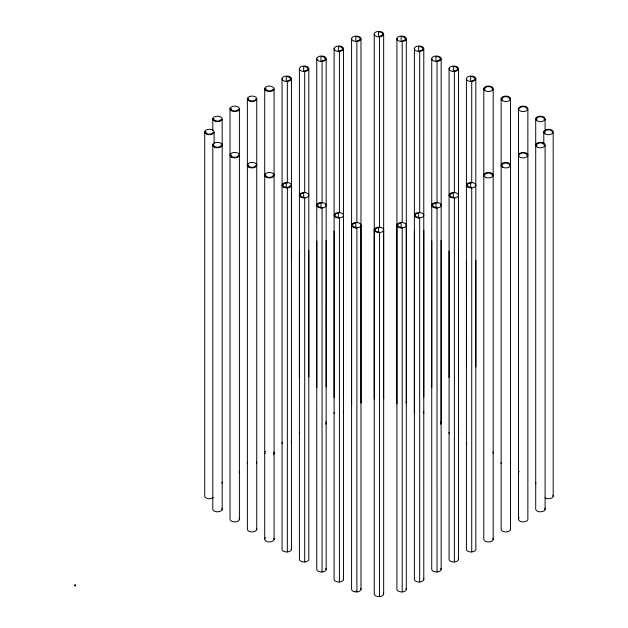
<?xml version="1.0" encoding="UTF-8"?>
<svg xmlns="http://www.w3.org/2000/svg" width="628" height="628" viewBox="0 0 628 628"><rect width="100%" height="100%" fill="white"/><g stroke="black" fill="none" stroke-linecap="round" stroke-linejoin="round"><path stroke-width="0.94" d="M291.455 260.439L291.463 79.042A4.726 2.732 0 0 0 284.822 76.278A4.726 2.732 0 0 0 283.997 80.981A4.726 2.732 0 0 0 291.463 79.042M299.423 251.106L299.407 558.983A4.726 2.732 0 0 0 303.646 561.966A4.726 2.732 0 0 0 308.819 559.517L308.803 250.415M308.803 376.894L308.819 69.017A4.726 2.732 0 0 0 302.162 66.262A4.726 2.732 0 0 0 301.361 70.972A4.726 2.732 0 0 0 308.819 69.017M316.771 241.089L316.755 568.999A4.726 2.732 0 0 0 322.062 571.975A4.726 2.732 0 0 0 325.901 568.324M326.152 386.911L326.168 59.001A4.726 2.732 0 0 0 319.511 56.245A4.726 2.732 0 0 0 318.71 60.955A4.726 2.732 0 0 0 326.168 59.001M334.12 231.073L334.104 579.016A4.726 2.732 0 0 0 339.41 581.991A4.726 2.732 0 0 0 343.257 578.341M343.5 396.927L343.516 48.984A4.726 2.732 0 0 0 336.859 46.229A4.726 2.732 0 0 0 336.059 50.939A4.726 2.732 0 0 0 343.516 48.984M360.99 225.476A4.726 2.732 0 0 1 353.533 227.43A4.726 2.732 0 0 1 354.333 222.72A4.726 2.732 0 0 1 360.99 225.476L360.99 589.488M360.99 39.046A4.726 2.732 0 0 1 353.533 40.993A4.726 2.732 0 0 1 354.333 36.291A4.726 2.732 0 0 1 360.99 39.046L360.99 403.058A4.726 2.732 0 0 0 360.723 401.857M383.653 230.146A4.726 2.732 0 0 1 376.196 232.093A4.726 2.732 0 0 1 376.996 227.391A4.726 2.732 0 0 1 383.653 230.146L383.653 594.159M383.653 34.375A4.726 2.732 0 0 1 376.196 36.33A4.726 2.732 0 0 1 376.996 31.62A4.726 2.732 0 0 1 383.653 34.375L383.653 398.387A4.726 2.732 0 0 0 383.386 397.186M406.316 225.476A4.726 2.732 0 0 1 398.851 227.43A4.726 2.732 0 0 1 399.659 222.72A4.726 2.732 0 0 1 406.316 225.476L406.316 589.488M406.316 39.046A4.726 2.732 0 0 1 398.851 40.993A4.726 2.732 0 0 1 399.659 36.291A4.726 2.732 0 0 1 406.316 39.046L406.316 403.058A4.726 2.732 0 0 0 406.049 401.857M414.394 231.073L414.378 412.463A4.726 2.732 0 0 0 414.637 413.671M423.774 396.927L423.79 48.984A4.726 2.732 0 0 0 417.125 46.229A4.726 2.732 0 0 0 416.325 50.939A4.726 2.732 0 0 0 423.79 48.984M431.742 241.089L431.726 568.999A4.726 2.732 0 0 0 437.025 571.975A4.726 2.732 0 0 0 440.872 568.324M441.139 59.001A4.726 2.732 0 0 1 433.681 60.955A4.726 2.732 0 0 1 434.482 56.245A4.726 2.732 0 0 1 441.139 59.001L441.139 569.533M449.091 251.106L449.075 558.983A4.726 2.732 0 0 0 454.374 561.958A4.726 2.732 0 0 0 458.22 558.308M458.471 376.894L458.487 69.017A4.726 2.732 0 0 0 451.83 66.262A4.726 2.732 0 0 0 451.03 70.972A4.726 2.732 0 0 0 458.487 69.017M466.439 261.122L466.423 548.966A4.726 2.732 0 0 0 470.67 551.949A4.726 2.732 0 0 0 475.836 549.5L475.82 260.432M475.82 366.878L475.836 79.034A4.726 2.732 0 0 0 469.179 76.286A4.726 2.732 0 0 0 468.378 80.988A4.726 2.732 0 0 0 475.836 79.034M75.344 585.241C74.842 584.197 74.968 587.07 75.179 585.068M75.093 585.955L75.117 585.06M553.182 132.335A4.726 2.732 0 0 1 545.63 134.164A4.726 2.732 0 0 1 546.658 129.478A4.726 2.732 0 0 1 553.182 132.335L553.182 496.356M545.096 119.249A4.726 2.732 0 0 1 537.544 121.086A4.726 2.732 0 0 1 538.573 116.392A4.726 2.732 0 0 1 545.096 119.249L545.096 130.993M545.096 145.421A4.726 2.732 0 0 1 537.544 147.25A4.726 2.732 0 0 1 538.573 142.556A4.726 2.732 0 0 1 545.096 145.421L545.096 509.434M544.806 133.678L544.806 131.723A3.713 2.143 0 0 1 548.958 129.863A3.713 2.143 0 0 1 552.177 132.265M543.801 131.644L543.801 143.388M536.72 120.6L536.72 118.637A3.713 2.143 0 0 1 540.873 116.784A3.713 2.143 0 0 1 544.091 119.179M536.72 146.764L536.72 144.809A3.713 2.143 0 0 1 540.873 142.948A3.713 2.143 0 0 1 544.091 145.343M535.715 118.566L535.715 508.751A4.726 2.732 0 0 0 540.865 511.804A4.726 2.732 0 0 0 544.892 508.225M527.873 109.162A4.726 2.732 0 0 1 520.322 110.991A4.726 2.732 0 0 1 521.358 106.305A4.726 2.732 0 0 1 527.873 109.162L527.873 519.521A4.726 2.732 0 0 1 521.562 521.742A4.726 2.732 0 0 1 519.215 517.692M518.493 108.479L518.493 518.838M510.525 99.145A4.726 2.732 0 0 1 502.973 100.975A4.726 2.732 0 0 1 504.001 96.288A4.726 2.732 0 0 1 510.525 99.145L510.525 529.537M502.149 100.488L502.149 98.533A3.713 2.143 0 0 1 506.301 96.673A3.713 2.143 0 0 1 509.52 99.075M502.149 166.867L502.149 164.913A3.713 2.143 0 0 1 506.301 163.052A3.713 2.143 0 0 1 509.52 165.454M501.144 98.463L501.144 528.855A4.726 2.732 0 0 0 506.294 531.916A4.726 2.732 0 0 0 510.321 528.329M493.176 89.129A4.726 2.732 0 0 1 485.625 90.958A4.726 2.732 0 0 1 486.653 86.272A4.726 2.732 0 0 1 493.176 89.129L493.176 539.554M484.8 90.471L484.8 88.517A3.713 2.143 0 0 1 488.953 86.656A3.713 2.143 0 0 1 492.171 89.058M483.796 88.446L483.796 538.871A4.726 2.732 0 0 0 488.945 541.933A4.726 2.732 0 0 0 492.964 538.345M471.73 81.475L471.73 183.243M471.73 187.921L471.73 551.941M470.662 81.538L470.662 76.64A3.713 2.143 0 0 1 474.815 78.5A3.713 2.143 0 0 1 471.597 80.894M470.662 187.003L470.662 183.086A3.713 2.143 0 0 0 467.444 185.488A3.713 2.143 0 0 0 471.597 187.34M466.423 78.5L466.439 367.568M458.471 250.415L458.487 559.517M454.374 71.459L454.374 192.796M454.374 197.938L454.374 561.958M453.314 71.513L453.314 66.623A3.713 2.143 0 0 1 457.467 68.483A3.713 2.143 0 0 1 454.248 70.878M453.314 197.019L453.314 193.102A3.713 2.143 0 0 0 450.095 195.504A3.713 2.143 0 0 0 454.248 197.357M449.075 68.483L449.091 377.585M441.123 240.398L441.139 423.021M437.025 61.442L437.025 203.331M437.025 207.954L437.025 571.975M435.965 61.497L435.965 56.606A3.713 2.143 0 0 1 440.118 58.467A3.713 2.143 0 0 1 436.9 60.861M435.965 208.017L435.965 203.119A3.713 2.143 0 0 0 432.747 205.521A3.713 2.143 0 0 0 436.9 207.373M431.726 58.467L431.742 387.602M423.774 230.382L423.79 579.55M419.677 51.425L419.677 212.884M419.677 217.971L419.677 581.991A4.726 2.732 0 0 1 414.378 579.016L414.378 48.45M418.609 51.48L418.609 46.59A3.713 2.143 0 0 1 422.77 48.45A3.713 2.143 0 0 1 419.551 50.844M418.609 218.034L418.609 213.135A3.713 2.143 0 0 0 415.398 215.537A3.713 2.143 0 0 0 419.551 217.398M402.203 41.487L402.203 222.516M402.203 227.917L402.203 591.929A4.726 2.732 0 0 1 396.904 588.954L396.904 224.942M401.143 41.542L401.143 36.652A3.713 2.143 0 0 1 405.296 38.504A3.713 2.143 0 0 1 402.077 40.906M401.143 227.972L401.143 223.081A3.713 2.143 0 0 0 397.924 225.476A3.713 2.143 0 0 0 402.077 227.336M396.904 38.512L396.904 402.524A4.726 2.732 0 0 0 397.171 403.733M379.54 36.816L379.54 227.634M379.54 232.588L379.54 596.6A4.726 2.732 0 0 1 374.241 593.625L374.241 229.613M378.48 36.871L378.48 31.981A3.713 2.143 0 0 1 382.633 33.841A3.713 2.143 0 0 1 379.414 36.236M378.48 231.661L378.48 227.752A3.713 2.143 0 0 0 375.261 230.146A3.713 2.143 0 0 0 379.414 232.007M374.241 33.841L374.241 397.854A4.726 2.732 0 0 0 374.508 399.063M356.885 41.487L356.885 222.516M356.885 227.917L356.885 591.929A4.726 2.732 0 0 1 351.578 588.954L351.578 224.942M355.817 41.542L355.817 36.652A3.713 2.143 0 0 1 359.97 38.504A3.713 2.143 0 0 1 356.751 40.906M355.817 227.972L355.817 223.081A3.713 2.143 0 0 0 352.598 225.476A3.713 2.143 0 0 0 356.751 227.336M351.578 38.512L351.578 402.524A4.726 2.732 0 0 0 351.845 403.733M343.5 230.382L343.516 579.55M339.41 51.425L339.41 212.884M339.41 217.971L339.41 581.991M338.343 51.48L338.343 46.59A3.713 2.143 0 0 1 342.496 48.45A3.713 2.143 0 0 1 339.285 50.844M338.343 218.034L338.343 213.135A3.713 2.143 0 0 0 335.124 215.537A3.713 2.143 0 0 0 339.285 217.398M334.104 48.45L334.12 397.618M326.152 240.398L326.168 569.533M322.062 61.442L322.062 203.331M322.062 207.954L322.062 571.975M320.994 61.497L320.994 56.606A3.713 2.143 0 0 1 325.147 58.467A3.713 2.143 0 0 1 321.929 60.861M320.994 208.017L320.994 203.119A3.713 2.143 0 0 0 317.776 205.521A3.713 2.143 0 0 0 321.929 207.373M316.755 58.467L316.771 387.602M304.706 71.459L304.706 192.796M304.706 197.938L304.706 561.958M303.646 71.513L303.646 66.623A3.713 2.143 0 0 1 307.799 68.483A3.713 2.143 0 0 1 304.58 70.878M303.646 197.019L303.646 193.102A3.713 2.143 0 0 0 300.427 195.504A3.713 2.143 0 0 0 304.58 197.357M299.407 68.483L299.423 377.585M291.455 185.558L291.455 549.571M287.341 81.475L287.341 183.243M287.357 187.921L287.357 551.941A4.726 2.732 0 0 1 282.074 548.888L282.058 78.492M286.305 81.53L286.305 76.64A3.713 2.143 0 0 1 290.45 78.508A3.713 2.143 0 0 1 287.224 80.894M286.297 187.003L286.297 183.086A3.713 2.143 0 0 0 283.047 185.307A3.713 2.143 0 0 0 286.604 187.356A3.713 2.143 0 0 0 290.45 185.488M274.098 89.129A4.726 2.732 0 0 1 266.547 90.958A4.726 2.732 0 0 1 267.583 86.272A4.726 2.732 0 0 1 274.098 89.129L274.098 539.554M265.723 90.471L265.723 88.517A3.713 2.143 0 0 0 268.941 90.911A3.713 2.143 0 0 0 273.094 89.058M264.718 88.446L264.718 538.871M256.75 99.145A4.726 2.732 0 0 1 249.198 100.975A4.726 2.732 0 0 1 250.234 96.288A4.726 2.732 0 0 1 256.75 99.145L256.75 529.537M248.374 100.488L248.374 98.533A3.713 2.143 0 0 0 251.593 100.935A3.713 2.143 0 0 0 255.745 99.075M248.374 166.867L248.374 164.913A3.713 2.143 0 0 0 251.593 167.307A3.713 2.143 0 0 0 255.745 165.454M247.369 98.463L247.369 528.855A4.726 2.732 0 0 0 252.527 531.916A4.726 2.732 0 0 0 256.546 528.329M239.401 109.162A4.726 2.732 0 0 1 231.85 110.991A4.726 2.732 0 0 1 232.878 106.305A4.726 2.732 0 0 1 239.401 109.162L239.401 519.521M231.026 110.504L231.026 108.55A3.713 2.143 0 0 0 234.244 110.952A3.713 2.143 0 0 0 238.397 109.091M231.026 156.851L231.026 154.896A3.713 2.143 0 0 0 234.244 157.29A3.713 2.143 0 0 0 238.397 155.43M230.021 108.479L230.021 518.838A4.726 2.732 0 0 0 235.17 521.899A4.726 2.732 0 0 0 239.197 518.312M222.179 119.249A4.726 2.732 0 0 1 214.627 121.086A4.726 2.732 0 0 1 215.663 116.392A4.726 2.732 0 0 1 222.179 119.249L222.179 509.434M214.093 132.335A4.726 2.732 0 0 1 206.541 134.164A4.726 2.732 0 0 1 207.578 129.478A4.726 2.732 0 0 1 214.093 132.335L214.093 143.098M212.798 118.566L212.798 130.31M212.798 144.73L212.798 508.751A4.726 2.732 0 0 0 217.955 511.804A4.726 2.732 0 0 0 221.974 508.225M205.717 133.678L205.717 131.723A3.713 2.143 0 0 0 208.936 134.117A3.713 2.143 0 0 0 213.088 132.265M204.712 131.644L204.712 495.665A4.726 2.732 0 0 0 207.782 498.569A4.726 2.732 0 0 0 213.371 497.494M75.046 584.982L74.96 585.893M273.094 175.471A3.713 2.143 0 0 1 268.941 177.324A3.713 2.143 0 0 1 265.723 174.929M273.894 538.345A4.726 2.732 0 0 1 268.815 541.925A4.726 2.732 0 0 1 265.44 537.725M535.92 483.788A4.726 2.732 0 0 1 535.715 482.579M383.386 592.958A4.726 2.732 0 0 1 379.54 596.6M334.371 413.671A4.726 2.732 0 0 1 334.104 412.463M343.257 411.795A4.726 2.732 0 0 1 343.516 413.004M291.204 548.291A4.726 2.732 0 0 1 287.294 551.941M501.348 463.684A4.726 2.732 0 0 1 501.144 462.475M510.321 461.957A4.726 2.732 0 0 1 510.525 463.166M299.674 433.705A4.726 2.732 0 0 1 299.407 432.504M449.342 433.705A4.726 2.732 0 0 1 449.075 432.504M458.22 431.829A4.726 2.732 0 0 1 458.487 433.037M282.317 443.713A4.726 2.732 0 0 1 282.058 442.512M291.204 441.853A4.726 2.732 0 0 1 291.463 443.062M356.751 591.348A3.713 2.143 0 0 1 355.11 591.262M360.723 588.287A4.726 2.732 0 0 1 356.885 591.929M552.97 495.139A4.726 2.732 0 0 1 550.944 498.342A4.726 2.732 0 0 1 545.096 497.91M273.894 451.94A4.726 2.732 0 0 1 273.376 454.287M264.93 453.667A4.726 2.732 0 0 1 265.44 451.32M423.523 578.341A4.726 2.732 0 0 1 419.677 581.991M423.523 411.795A4.726 2.732 0 0 1 423.79 413.004M239.197 471.973A4.726 2.732 0 0 1 239.401 473.182M484.8 174.929A3.713 2.143 0 0 1 488.953 173.069A3.713 2.143 0 0 1 492.171 175.471M492.964 451.94A4.726 2.732 0 0 1 493.176 453.149M440.872 421.812A4.726 2.732 0 0 1 440.471 424.167M325.901 421.812A4.726 2.732 0 0 1 325.5 424.167M466.69 443.721A4.726 2.732 0 0 1 466.423 442.52M221.174 145.343A3.713 2.143 0 0 1 217.021 147.203A3.713 2.143 0 0 1 213.803 144.809M519.497 108.55A3.713 2.143 0 0 1 523.65 106.689A3.713 2.143 0 0 1 526.868 109.091M518.697 473.7A4.726 2.732 0 0 1 519.215 471.353M247.573 463.684A4.726 2.732 0 0 1 247.369 462.475M256.546 461.957A4.726 2.732 0 0 1 256.75 463.166M519.497 154.896A3.713 2.143 0 0 1 523.65 153.036A3.713 2.143 0 0 1 526.868 155.43M406.049 588.287A4.726 2.732 0 0 1 402.203 591.929M221.174 119.179A3.713 2.143 0 0 1 217.021 121.039A3.713 2.143 0 0 1 213.803 118.637M221.974 482.061A4.726 2.732 0 0 1 222.179 483.27M266.547 177.371A4.726 2.732 0 0 0 274.098 175.542A4.726 2.732 0 0 0 267.583 172.676A4.726 2.732 0 0 0 266.547 177.371M318.71 207.468A4.726 2.732 0 0 0 326.168 205.513A4.726 2.732 0 0 0 319.511 202.766A4.726 2.732 0 0 0 318.71 207.468M284.005 187.434A4.726 2.732 0 0 0 291.471 185.48A4.726 2.732 0 0 0 284.814 182.724A4.726 2.732 0 0 0 284.005 187.434M468.378 187.434A4.726 2.732 0 0 0 475.836 185.48A4.726 2.732 0 0 0 469.179 182.724A4.726 2.732 0 0 0 468.378 187.434M301.361 197.451A4.726 2.732 0 0 0 308.819 195.496A4.726 2.732 0 0 0 302.162 192.749A4.726 2.732 0 0 0 301.361 197.451M433.681 207.468A4.726 2.732 0 0 0 441.139 205.513A4.726 2.732 0 0 0 434.482 202.766A4.726 2.732 0 0 0 433.681 207.468M336.059 217.484A4.726 2.732 0 0 0 343.516 215.537A4.726 2.732 0 0 0 336.859 212.782A4.726 2.732 0 0 0 336.059 217.484M416.325 217.484A4.726 2.732 0 0 0 423.79 215.537A4.726 2.732 0 0 0 417.125 212.782A4.726 2.732 0 0 0 416.325 217.484M249.198 167.354A4.726 2.732 0 0 0 256.75 165.525A4.726 2.732 0 0 0 250.234 162.66A4.726 2.732 0 0 0 249.198 167.354M451.03 197.451A4.726 2.732 0 0 0 458.487 195.496A4.726 2.732 0 0 0 451.83 192.749A4.726 2.732 0 0 0 451.03 197.451M485.625 177.371A4.726 2.732 0 0 0 493.176 175.542A4.726 2.732 0 0 0 486.653 172.676A4.726 2.732 0 0 0 485.625 177.371M231.85 157.338A4.726 2.732 0 0 0 239.401 155.508A4.726 2.732 0 0 0 232.878 152.643A4.726 2.732 0 0 0 231.85 157.338M214.627 147.25A4.726 2.732 0 0 0 222.179 145.421A4.726 2.732 0 0 0 215.663 142.556A4.726 2.732 0 0 0 214.627 147.25M520.322 157.338A4.726 2.732 0 0 0 527.873 155.508A4.726 2.732 0 0 0 521.358 152.643A4.726 2.732 0 0 0 520.322 157.338M502.973 167.354A4.726 2.732 0 0 0 510.525 165.525A4.726 2.732 0 0 0 504.001 162.66A4.726 2.732 0 0 0 502.973 167.354"/></g></svg>
